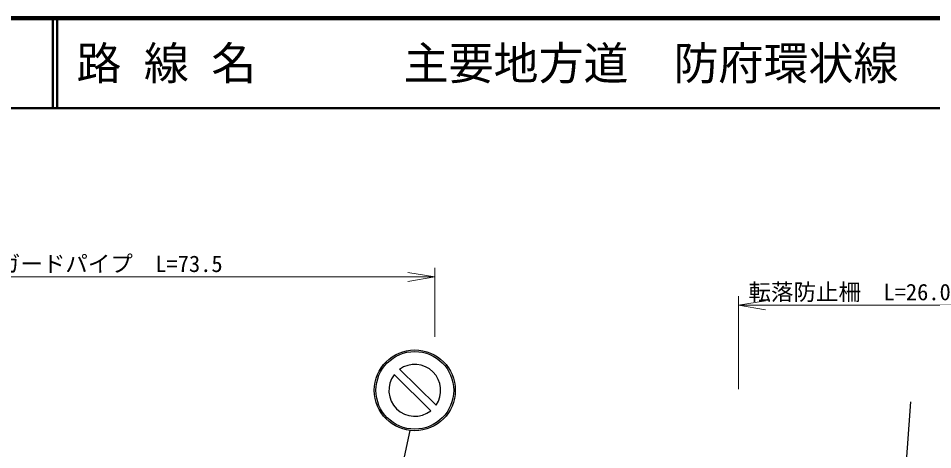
# Model space of a CAD drawing. Units: millimetres, scale not verified. Extents: x 40000 to 680000, y 20000 to 380000.
# Drawn here: x 173915 to 275546, y 332013 to 380000 of the extents above; entities that cross this region are included whole.
import ezdxf
from ezdxf.enums import TextEntityAlignment as Align

# ---------------------------------------------------------------- set-up
doc = ezdxf.new("R2010")
doc.units = ezdxf.units.MM
doc.header["$LTSCALE"] = 1000
for name, color, linetype, lineweight in [('M-BGD', 7, 'Continuous', 25), ('M-STR-HTXT', 7, 'Continuous', 13), ('M-STR-STRC', 7, 'Continuous', 25), ('M-TTL', 2, 'Continuous', 140), ('M-TTL-LINE', 7, 'Continuous', 50), ('M-TTL-TXT', 7, 'Continuous', 25)]:
    doc.layers.add(name, color=color, linetype=linetype, lineweight=lineweight)
doc.styles.add('ＭＳ ゴシック', font='')
doc.styles.get('ＭＳ ゴシック').set_extended_font_data('MS Gothic')

# ---------------------------------------------------------------- blocks, each defined once
blk = doc.blocks.new('open_arrow')
at = {"color": 0, "linetype": 'Continuous', "lineweight": -2}
blk.add_lwpolyline([(7.5, 1.25), (0, 0), (7.5, -1.25)], dxfattribs=at)

msp = doc.modelspace()

# ---------------------------------------------------------------- linework, layer by layer
at = {"layer": 'M-BGD'}
msp.add_line((273074, 337334), (272504, 329545), dxfattribs=at)
at = {"layer": 'M-STR-HTXT'}
for p, q in [((220194, 344565), (220194, 352226)), ((145715, 351226), (220194, 351226)), ((253950, 338766), (253950, 349085)), ((253950, 348085), (279905, 348085))]:
    msp.add_line(p, q, dxfattribs=at)
at = {"layer": 'M-STR-STRC'}
for p, q in [((216298, 340954), (220345, 336968)), ((215691, 340361), (219761, 336352)), ((213166, 314337), (217462, 334150))]:
    msp.add_line(p, q, dxfattribs=at)
for radius in [4500, 4320]:
    msp.add_circle((217985, 338619), radius, dxfattribs=at)
for start, end in [(325.01478, 125.8468), (142.79212, 308.06946)]:
    msp.add_arc((217985, 338619), 2880, start, end, dxfattribs=at)
at = {"layer": 'M-TTL'}
msp.add_line((680000, 380000), (40000, 380000), dxfattribs=at)
at = {"layer": 'M-TTL-LINE'}
for p, q in [((177750, 380000), (177750, 370000)), ((178250, 380000), (178250, 370000)), ((40000, 370000), (680000, 370000))]:
    msp.add_line(p, q, dxfattribs=at)

# ---------------------------------------------------------------- block references
at = {"layer": 'M-STR-HTXT', "xscale": 400, "yscale": 400, "rotation": 180}
msp.add_blockref('open_arrow', (220194, 351226), dxfattribs=at)
at = {"layer": 'M-STR-HTXT', "xscale": 400, "yscale": 400}
msp.add_blockref('open_arrow', (253950, 348085), dxfattribs=at)

# ---------------------------------------------------------------- texts
at = {"layer": 'M-STR-HTXT', "style": 'ＭＳ ゴシック'}
for s, p in [('ガードパイプ\u3000L=73.5', (184134, 351226)), ('転落防止柵\u3000L=26.0', (266311, 348085))]:
    msp.add_text(s, height=1833, dxfattribs=at).set_placement(p, align=Align.BOTTOM_CENTER)
at = {"layer": 'M-TTL-TXT', "style": 'ＭＳ ゴシック'}
for s, p in [('路 線 名', (180380, 375000)), ('主要地方道\u3000防府環状線', (216734, 375000))]:
    msp.add_text(s, height=3666, dxfattribs=at).set_placement(p, align=Align.MIDDLE_LEFT)

doc.saveas('drawing.dxf')
